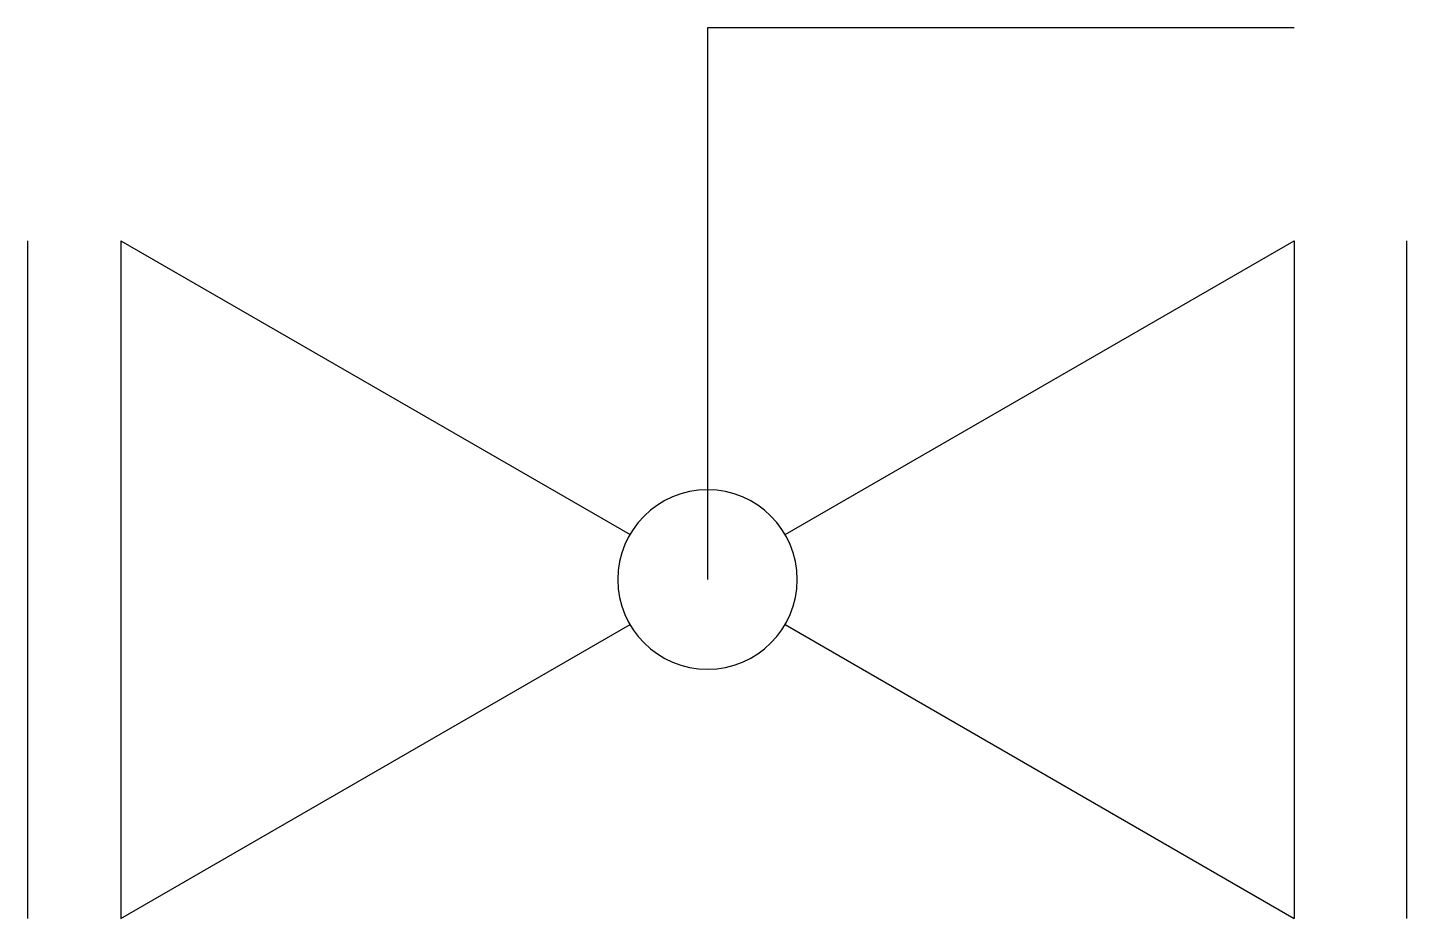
# Model space of a CAD drawing. Header units: metres. Extents: x 16.6 to 42.1, y -6.2 to 10.2.
import ezdxf

# ---------------------------------------------------------------- set-up
doc = ezdxf.new("R2010")
doc.units = ezdxf.units.M
doc.layers.add('003_THICK', color=7, linetype='Continuous')

# ---------------------------------------------------------------- blocks, each defined once
blk = doc.blocks.new('球阀（手柄向上）')
at = {"layer": '003_THICK'}
for points in [[(29.2, 10.18), (40.02, 10.18)], [(29.2, 0), (29.2, 10.18)], [(16.65, 6.25), (16.65, -6.25)], [(18.37, 6.25), (27.77, 0.83)], [(18.37, 6.25), (18.37, -6.25)], [(30.63, 0.83), (40.02, 6.25)], [(40.02, 6.25), (40.02, -6.25)], [(42.09, 6.25), (42.09, -6.25)], [(18.37, -6.25), (27.77, -0.83)], [(30.63, -0.83), (40.02, -6.25)]]:
    blk.add_lwpolyline(points, dxfattribs=at)
blk.add_lwpolyline([(27.54, 0, 1), (30.85, 0, 1), (27.54, 0, 1)], format="xyb", dxfattribs=at)

msp = doc.modelspace()

# ---------------------------------------------------------------- block references
msp.add_blockref('球阀（手柄向上）', (0, 0))

doc.saveas('drawing.dxf')
